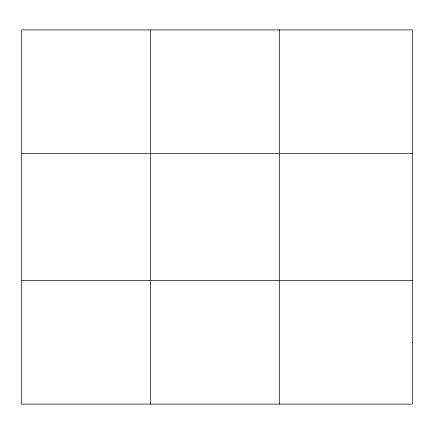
<?xml version="1.0" encoding="UTF-8"?>
<svg xmlns="http://www.w3.org/2000/svg" width="434" height="434" viewBox="0 0 434 434"><rect width="100%" height="100%" fill="white"/><g stroke="black" fill="none" stroke-linecap="round" stroke-linejoin="round"><path stroke-width="0.65" d="M150.598 404.087L150.598 29.913M279.496 404.087L279.496 29.913M21.7 153.392L412.3 153.392M21.7 280.608L412.3 280.608M412.3 342.345L412.3 404.087L21.7 404.087L21.7 29.913L412.3 29.913L412.3 342.345"/></g></svg>
